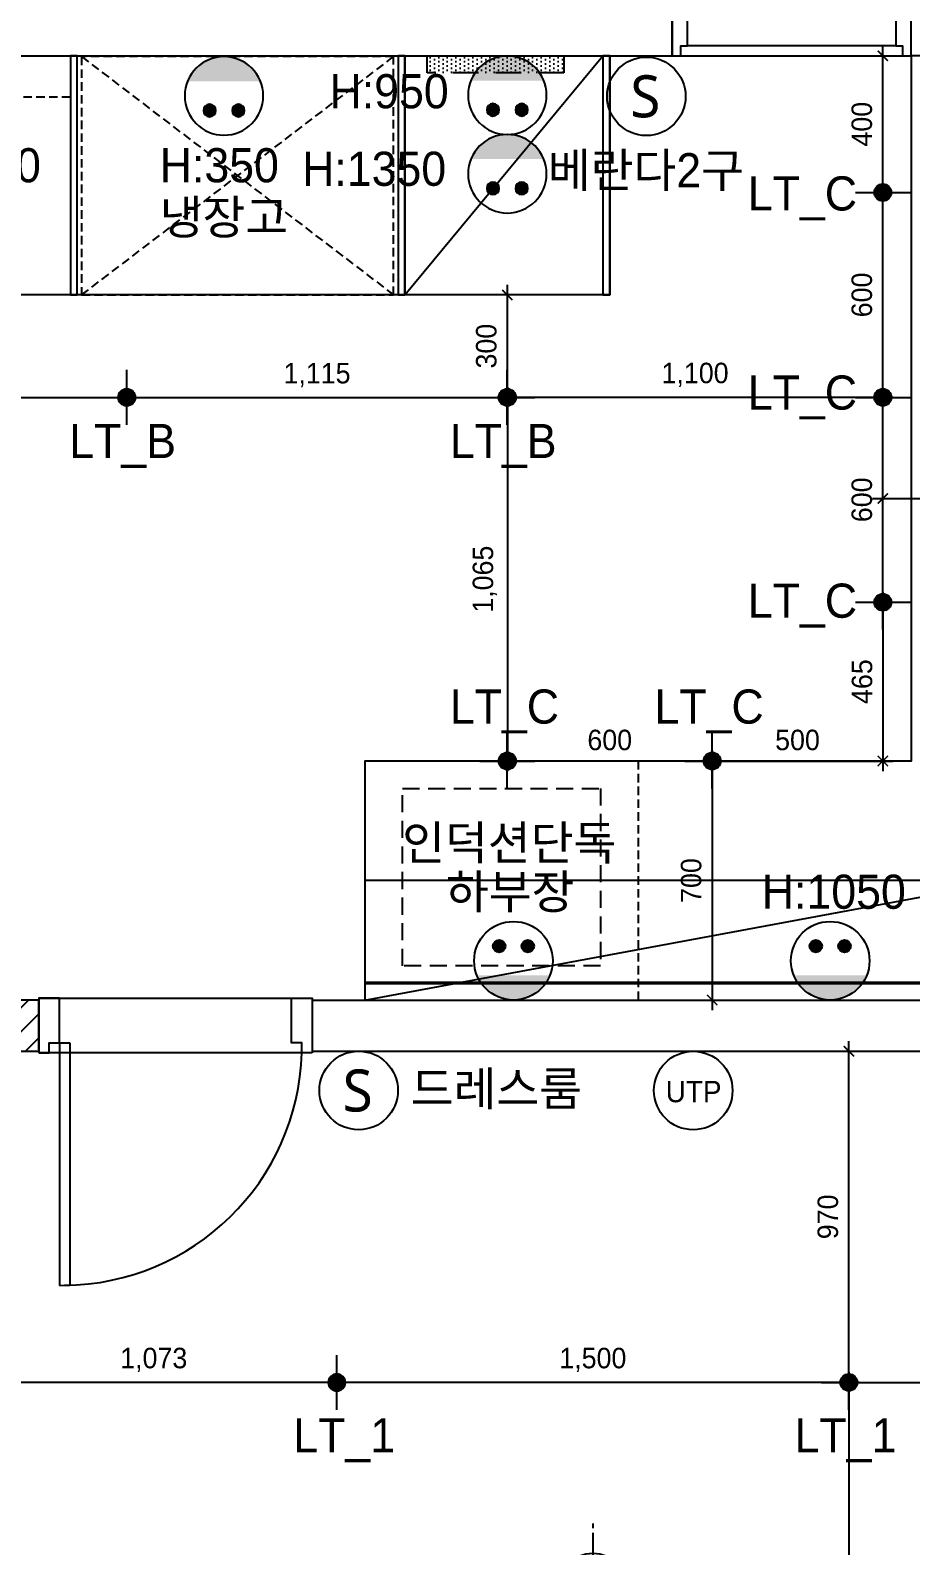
# Model space of a CAD drawing. Header units: inches. Extents: x 180277 to 249577, y 30223 to 92457.
# Drawn here: x 213913 to 216492, y 59642 to 64080 of the extents above; entities that cross this region are included whole.
import ezdxf

# ---------------------------------------------------------------- set-up
doc = ezdxf.new("R2010")
doc.units = ezdxf.units.IN
doc.header["$LTSCALE"] = 50
doc.header["$MEASUREMENT"] = 0
doc.header["$PDSIZE"] = 700.071425
for name, pattern in [('DASHED', [0.75, 0.5, -0.25]), ('DASHEDX2', [1.5, 1, -0.5]), ('HID', [2.5, 1.5, -1])]:
    doc.linetypes.add(name, pattern=pattern)
for name, color, linetype in [('0-ELC TEXT', 7, 'Continuous'), ('03-WAL NEW', 3, 'Continuous'), ('06-FUR', 6, 'Continuous'), ('06-LIGHT', 4, 'Continuous'), ('07-DIM WAL', 5, 'Continuous'), ('2-con', 2, 'Continuous'), ('3.기호.계단선', 30, 'Continuous'), ('_LIBR', 4, 'Continuous'), ('FUR', 8, 'DASHED'), ('HAT', 5, 'Continuous'), ('RC-LIGHT', 7, 'Continuous'), ('U-LANP', 6, 'Continuous'), ('도면층4', 4, 'Continuous'), ('도면층5', 5, 'Continuous'), ('설비', 140, 'Continuous')]:
    doc.layers.add(name, color=color, linetype=linetype)
doc.styles.add('HY 울릉도 L', font='')
doc.styles.add('코레일둥고', font='Korail_Round_Gothic_Medium.ttf')
doc.styles.get('HY 울릉도 L').set_extended_font_data('HY울릉도L')
doc.dimstyles.new('30', dxfattribs={"dimscale": 30, "dimtxt": 2, "dimasz": 1, "dimexe": 1, "dimexo": 1, "dimgap": 1, "dimtad": 1, "dimdec": 0, "dimrnd": 0.05, "dimdsep": 46, "dimlunit": 6, "dimtxsty": 'HY 울릉도 L', "dimblk": 'ARCHTICK', "dimcen": 2.5, "dimdle": 1, "dimclrd": 133, "dimclre": 133, "dimclrt": 30, "dimadec": 0, "dimazin": 0, "dimtfac": 1, "dimtdec": 0, "dimtix": 1, "dimtmove": 2, "dimatfit": 3, "dimldrblk": 'ARCHTICK', "dimfxl": 0, "dimlwd": -1, "dimlwe": -1, "dimarcsym": 0})

# ---------------------------------------------------------------- blocks, each defined once
blk = doc.blocks.new('fff')
at = {"layer": '2-con'}
for p, q in [((83888, 63967.5), (86588, 63967.5)), ((83888, 63817.5), (83888, 63967.5)), ((83888, 63817.5), (86388, 63817.5)), ((81880, 61052.5), (84943, 61052.5)), ((84943, 61052.5), (84943, 60902.5))]:
    blk.add_line(p, q, dxfattribs=at)
blk = doc.blocks.new('FFF2')
at = {"layer": '03-WAL NEW'}
h = blk.add_hatch(dxfattribs=at)
h.set_pattern_fill('_USER', color=8, scale=50, angle=45, pattern_type=0)
h.set_pattern_definition([(45, (21500, 7e-12), (-35.355339, 35.355339), [])])
h.paths.add_polyline_path([(213808.7, 61089.6), (213938.7, 61089.6), (213938.7, 61239.6), (213808.7, 61239.6)])
at = {"layer": '3.기호.계단선', "linetype": 'HID'}
h = blk.add_hatch(dxfattribs=at)
h.set_pattern_fill('DOTS', color=256, scale=200, angle=-90)
h.set_pattern_definition([(270, (197797.235, 49394.038), (12.5, -6.25), [0, -12.5])])
h.paths.add_polyline_path([(215076.1, 63954.6), (215076.1, 64004.6), (215476.1, 64004.6), (215476.1, 63954.6)])
at = {"layer": '03-WAL NEW'}
blk.add_lwpolyline([(213808.7, 61089.6), (213938.7, 61089.6), (213938.7, 61239.6), (213808.7, 61239.6)], close=True, dxfattribs=at)
at = {"layer": '06-FUR', "color": 8}
for p, q in [((215010.7, 64004.6), (215010.7, 63304.6)), ((215010.7, 63304.6), (215590.7, 64004.6)), ((214893.7, 61239.6), (216783.7, 61589.6))]:
    blk.add_line(p, q, dxfattribs=at)
for points in [[(215030.7, 64004.6), (215610.7, 64004.6), (215610.7, 63304.6), (213430.7, 63304.6), (213430.7, 62239.6), (212730.7, 62239.6), (212730.7, 64004.6), (215030.7, 64004.6)], [(217133.7, 64004.6), (216493.7, 64004.6), (216493.7, 61939.6), (214893.7, 61939.6), (214893.7, 61239.6), (217183.7, 61239.6), (217183.7, 64004.6)]]:
    blk.add_lwpolyline(points, dxfattribs=at)
for points in [[(214030.7, 63304.6), (214050.7, 63304.6), (214050.7, 64004.6), (214030.7, 64004.6)], [(214990.7, 63304.6), (215010.7, 63304.6), (215010.7, 64004.6), (214990.7, 64004.6)], [(215590.7, 63304.6), (215610.7, 63304.6), (215610.7, 64004.6), (215590.7, 64004.6)], [(214893.7, 61239.6), (216783.7, 61239.6), (216783.7, 61589.6), (214893.7, 61589.6)]]:
    blk.add_lwpolyline(points, close=True, dxfattribs=at)
at = {"layer": '06-FUR', "color": 8, "linetype": 'DASHEDX2'}
blk.add_lwpolyline([(215583.7, 61339.6), (215003.7, 61339.6), (215003.7, 61859.6), (215583.7, 61859.6)], close=True, dxfattribs=at)
at = {"layer": '3.기호.계단선', "linetype": 'HID'}
blk.add_lwpolyline([(215076.1, 63954.6), (215076.1, 64004.6), (215476.1, 64004.6), (215476.1, 63954.6)], close=True, dxfattribs=at)
at = {"layer": '_LIBR', "color": 8, "linetype": 'Continuous'}
for p, q in [((215818.7, 64004.6), (216468.7, 64004.6)), ((216448.7, 64034.1), (215838.7, 64034.1))]:
    blk.add_line(p, q, dxfattribs=at)
for points in [[(215818.7, 64124.1), (215818.7, 64154.6), (215793.7, 64154.6), (215793.7, 64004.6), (215818.7, 64004.6), (215818.7, 64034.1), (215838.7, 64034.1), (215838.7, 64124.1)], [(216448.7, 64034.1), (216468.7, 64034.1), (216468.7, 64004.6), (216493.7, 64004.6), (216493.7, 64154.6), (216468.7, 64154.6), (216468.7, 64124.1), (216448.7, 64124.1)]]:
    blk.add_lwpolyline(points, close=True, dxfattribs=at)
at = {"layer": 'FUR', "color": 8}
for p, q in [((214063.7, 63304.6), (214977.7, 64002.6)), ((214063.7, 64002.6), (214977.7, 63304.6)), ((213330.7, 63884.6), (214030.7, 63884.6)), ((215693.7, 61939.6), (215693.7, 61239.6))]:
    blk.add_line(p, q, dxfattribs=at)
blk.add_lwpolyline([(214063.7, 63304.6), (214977.7, 63304.6), (214977.7, 64002.6), (214063.7, 64002.6)], close=True, dxfattribs=at)
at = {"layer": '도면층4', "color": 8}
for p, q in [((213938.7, 61244.6), (214738.7, 61244.6)), ((213998.7, 61114.6), (213998.7, 60404)), ((213998.7, 61114.6), (214028.7, 61114.6)), ((214028.7, 61114.6), (214028.7, 60404.6)), ((214738.7, 61084.6), (213938.7, 61084.6)), ((213998.7, 60404), (214028.7, 60404.6))]:
    blk.add_line(p, q, dxfattribs=at)
for points in [[(213938.7, 61084.6), (213968.7, 61084.6), (213968.7, 61114.6), (213998.7, 61114.6), (213998.7, 61244.6), (213968.7, 61244.6), (213968.7, 61244.6), (213938.7, 61244.6), (213938.7, 61084.6)], [(214738.7, 61084.6), (214708.7, 61084.6), (214708.7, 61114.6), (214678.7, 61114.6), (214678.7, 61244.6), (214708.7, 61244.6), (214708.7, 61244.6), (214738.7, 61244.6), (214738.7, 61084.6)]]:
    blk.add_lwpolyline(points, dxfattribs=at)
at = {"layer": '도면층5', "color": 8}
blk.add_arc((214008.2, 61105.1), 700.8, 270.448, 358.3254, dxfattribs=at)
at = {"xscale": -1, "rotation": 180}
blk.add_blockref('fff', (130850.7, 125057.1), dxfattribs=at)
blk = doc.blocks.new('egoo')
at = {"layer": '설비'}
h = blk.add_hatch(color=140, dxfattribs=at)
edge = h.paths.add_edge_path()
edge.add_arc((1015645.3, 443433.7), 22.3, 0, 360)
h = blk.add_hatch(color=140, dxfattribs=at)
edge = h.paths.add_edge_path()
edge.add_arc((1015747.7, 443433.7), 22.3, 0, 360)
h = blk.add_hatch(color=140, dxfattribs=at)
edge = h.paths.add_edge_path()
edge.add_line((1015826.3, 443329.1), (1015566.6, 443329.1))
edge.add_ellipse((1015696.5, 443381.5), major_axis=(99, 99), ratio=1, start_angle=156.9578, end_angle=293.0422)
at = {"layer": '설비', "color": 140}
for centre, radius in [((1015696.5, 443381.5), 140), ((1015645.3, 443433.7), 22.3), ((1015747.7, 443433.7), 22.3)]:
    blk.add_circle(centre, radius, dxfattribs=at)
blk = doc.blocks.new('A$C08B77260')
at = {"layer": 'HAT', "color": 1}
for p, q in [((186.7, 373.3), (186.7, 360)), ((186.7, 346.7), (186.7, 26.7)), ((0, 186.7), (13.3, 186.7)), ((346.7, 186.7), (26.7, 186.7)), ((373.3, 186.7), (360, 186.7)), ((186.7, 0), (186.7, 13.3))]:
    blk.add_line(p, q, dxfattribs=at)
at = {"layer": 'U-LANP', "color": 4}
blk.add_circle((186.7, 186.7), 100, dxfattribs=at)
at = {"layer": 'U-LANP', "color": 8}
blk.add_circle((186.7, 186.7), 75, dxfattribs=at)
blk = doc.blocks.new('1')
at = {"linetype": 'Continuous'}
h = blk.add_hatch(color=4, dxfattribs=at)
h.dxf.hatch_style = 1
edge = h.paths.add_edge_path()
edge.add_arc((11539653.5, -14273503.8), 37.5, 0, 360)
at = {"color": 1, "linetype": 'Continuous'}
for p, q in [((11539653.5, -14273637.1), (11539653.5, -14273370.5)), ((11539520.2, -14273503.8), (11539786.8, -14273503.8))]:
    blk.add_line(p, q, dxfattribs=at)
at = {"color": 4, "linetype": 'Continuous'}
for radius in [41.5, 37.5]:
    blk.add_circle((11539653.5, -14273503.8), radius, dxfattribs=at)
blk = doc.blocks.new('_ArchTick')
at = {"color": 0, "linetype": 'ByBlock', "const_width": 0.15}
blk.add_lwpolyline([(-0.5, -0.5), (0.5, 0.5)], dxfattribs=at)
blk = doc.blocks.new('*D220')
at = {"layer": '07-DIM WAL', "color": 133}
blk.add_line((215940.7, 61939.6), (215280.7, 61939.6), dxfattribs=at)
at = {"layer": 'Defpoints', "color": 0}
for p in [(215310.7, 61939.6), (215310.7, 61939.6), (215910.7, 61939.6)]:
    blk.add_point(p, dxfattribs=at)
at = {"layer": '07-DIM WAL', "color": 133, "xscale": 30, "yscale": 30, "zscale": 30, "rotation": 180}
blk.add_blockref('_ArchTick', (215310.7, 61939.6), dxfattribs=at)
at = {"layer": '07-DIM WAL', "color": 133, "xscale": 30, "yscale": 30, "zscale": 30}
blk.add_blockref('_ArchTick', (215910.7, 61939.6), dxfattribs=at)
at = {"layer": '07-DIM WAL', "color": 30, "insert": (215610.7, 62000.9), "char_height": 60, "attachment_point": 5, "style": 'HY 울릉도 L'}
blk.add_mtext('600', dxfattribs=at)
blk = doc.blocks.new('*D221')
at = {"layer": '07-DIM WAL', "color": 133}
for p, q in [((215910.7, 61969.6), (215910.7, 61209.6)), ((215940.7, 61939.6), (215940.7, 61939.6)), ((215940.7, 61239.6), (215940.7, 61239.6))]:
    blk.add_line(p, q, dxfattribs=at)
at = {"layer": 'Defpoints', "color": 0}
for p in [(215910.7, 61939.6), (215910.7, 61239.6), (215910.7, 61239.6)]:
    blk.add_point(p, dxfattribs=at)
at = {"layer": '07-DIM WAL', "color": 133, "xscale": 30, "yscale": 30, "zscale": 30}
for p, rotation in [((215910.7, 61939.6), 90), ((215910.7, 61239.6), 270)]:
    blk.add_blockref('_ArchTick', p, dxfattribs=dict(at, rotation=rotation))
at = {"layer": '07-DIM WAL', "color": 30, "insert": (215849.4, 61589.6), "char_height": 60, "attachment_point": 5, "rotation": 90, "style": 'HY 울릉도 L'}
blk.add_mtext('700', dxfattribs=at)
blk = doc.blocks.new('*D222')
at = {"layer": '07-DIM WAL', "color": 133}
for p, q in [((216410.7, 62434.6), (216410.7, 61909.6)), ((216440.7, 61939.6), (216440.7, 61939.6))]:
    blk.add_line(p, q, dxfattribs=at)
at = {"layer": 'Defpoints', "color": 0}
for p in [(216410.7, 62404.6), (216410.7, 61939.6), (216410.7, 61939.6)]:
    blk.add_point(p, dxfattribs=at)
at = {"layer": '07-DIM WAL', "color": 133, "xscale": 30, "yscale": 30, "zscale": 30}
for p, rotation in [((216410.7, 62404.6), 90), ((216410.7, 61939.6), 270)]:
    blk.add_blockref('_ArchTick', p, dxfattribs=dict(at, rotation=rotation))
at = {"layer": '07-DIM WAL', "color": 30, "insert": (216350, 62172.1), "char_height": 60, "attachment_point": 5, "rotation": 90, "style": 'HY 울릉도 L'}
blk.add_mtext('465', dxfattribs=at)
blk = doc.blocks.new('*D223')
at = {"layer": '07-DIM WAL', "color": 133}
for p, q in [((216410.7, 62374.6), (216410.7, 63034.6)), ((216440.7, 63004.6), (216440.7, 63004.6)), ((216440.7, 62404.6), (216440.7, 62404.6))]:
    blk.add_line(p, q, dxfattribs=at)
at = {"layer": 'Defpoints', "color": 0}
for p in [(216410.7, 63004.6), (216410.7, 63004.6), (216410.7, 62404.6)]:
    blk.add_point(p, dxfattribs=at)
at = {"layer": '07-DIM WAL', "color": 133, "xscale": 30, "yscale": 30, "zscale": 30}
for p, rotation in [((216410.7, 63004.6), 90), ((216410.7, 62404.6), 270)]:
    blk.add_blockref('_ArchTick', p, dxfattribs=dict(at, rotation=rotation))
at = {"layer": '07-DIM WAL', "color": 30, "insert": (216349.4, 62704.6), "char_height": 60, "attachment_point": 5, "rotation": 90, "style": 'HY 울릉도 L'}
blk.add_mtext('600', dxfattribs=at)
blk = doc.blocks.new('*D224')
at = {"layer": '07-DIM WAL', "color": 133}
for p, q in [((216380.7, 63604.6), (216380.7, 63604.6)), ((216410.7, 62974.6), (216410.7, 63634.6)), ((216440.7, 63004.6), (216440.7, 63004.6))]:
    blk.add_line(p, q, dxfattribs=at)
at = {"layer": 'Defpoints', "color": 0}
for p in [(216410.7, 63604.6), (216410.7, 63604.6), (216410.7, 63004.6)]:
    blk.add_point(p, dxfattribs=at)
at = {"layer": '07-DIM WAL', "color": 133, "xscale": 30, "yscale": 30, "zscale": 30}
for p, rotation in [((216410.7, 63604.6), 90), ((216410.7, 63004.6), 270)]:
    blk.add_blockref('_ArchTick', p, dxfattribs=dict(at, rotation=rotation))
at = {"layer": '07-DIM WAL', "color": 30, "insert": (216349.4, 63304.6), "char_height": 60, "attachment_point": 5, "rotation": 90, "style": 'HY 울릉도 L'}
blk.add_mtext('600', dxfattribs=at)
blk = doc.blocks.new('*D225')
at = {"layer": '07-DIM WAL', "color": 133}
for p, q in [((216410.7, 63574.6), (216410.7, 64034.6)), ((216440.7, 64004.6), (216440.7, 64004.6)), ((216440.7, 63604.6), (216440.7, 63604.6))]:
    blk.add_line(p, q, dxfattribs=at)
at = {"layer": 'Defpoints', "color": 0}
for p in [(216410.7, 64004.6), (216410.7, 64004.6), (216410.7, 63604.6)]:
    blk.add_point(p, dxfattribs=at)
at = {"layer": '07-DIM WAL', "color": 133, "xscale": 30, "yscale": 30, "zscale": 30}
for p, rotation in [((216410.7, 64004.6), 90), ((216410.7, 63604.6), 270)]:
    blk.add_blockref('_ArchTick', p, dxfattribs=dict(at, rotation=rotation))
at = {"layer": '07-DIM WAL', "color": 30, "insert": (216349.4, 63804.6), "char_height": 60, "attachment_point": 5, "rotation": 90, "style": 'HY 울릉도 L'}
blk.add_mtext('400', dxfattribs=at)
blk = doc.blocks.new('*D226')
at = {"layer": '07-DIM WAL', "color": 133}
blk.add_line((216380.7, 62708.2), (217190.7, 62708.2), dxfattribs=at)
at = {"layer": 'Defpoints', "color": 0}
for p in [(216410.7, 62708.2), (217160.7, 62708.2), (217160.7, 62708.2)]:
    blk.add_point(p, dxfattribs=at)
at = {"layer": '07-DIM WAL', "color": 133, "xscale": 30, "yscale": 30, "zscale": 30, "rotation": 180}
blk.add_blockref('_ArchTick', (216410.7, 62708.2), dxfattribs=at)
at = {"layer": '07-DIM WAL', "color": 133, "xscale": 30, "yscale": 30, "zscale": 30}
blk.add_blockref('_ArchTick', (217160.7, 62708.2), dxfattribs=at)
at = {"layer": '07-DIM WAL', "color": 30, "insert": (216785.7, 62769.5), "char_height": 60, "attachment_point": 5, "style": 'HY 울릉도 L'}
blk.add_mtext('750', dxfattribs=at)
blk = doc.blocks.new('*D227')
at = {"layer": '07-DIM WAL', "color": 133}
for p, q in [((215310.7, 63034.6), (215310.7, 61909.6)), ((215340.7, 63004.6), (215340.7, 63004.6)), ((215280.7, 61939.6), (215280.7, 61939.6))]:
    blk.add_line(p, q, dxfattribs=at)
at = {"layer": 'Defpoints', "color": 0}
for p in [(215310.7, 63004.6), (215310.7, 61939.6), (215310.7, 61939.6)]:
    blk.add_point(p, dxfattribs=at)
at = {"layer": '07-DIM WAL', "color": 133, "xscale": 30, "yscale": 30, "zscale": 30}
for p, rotation in [((215310.7, 63004.6), 90), ((215310.7, 61939.6), 270)]:
    blk.add_blockref('_ArchTick', p, dxfattribs=dict(at, rotation=rotation))
at = {"layer": '07-DIM WAL', "color": 30, "insert": (215244.7, 62472.1), "char_height": 60, "attachment_point": 5, "rotation": 90, "style": 'HY 울릉도 L'}
blk.add_mtext('1,065', dxfattribs=at)
blk = doc.blocks.new('*D237')
at = {"layer": '07-DIM WAL', "color": 133}
for p, q in [((215910.7, 61969.6), (215910.7, 61969.6)), ((216410.7, 61969.6), (216410.7, 61969.6)), ((215880.7, 61939.6), (216440.7, 61939.6))]:
    blk.add_line(p, q, dxfattribs=at)
at = {"layer": 'Defpoints', "color": 0}
for p in [(215910.7, 61939.6), (216410.7, 61939.6), (216410.7, 61939.6)]:
    blk.add_point(p, dxfattribs=at)
at = {"layer": '07-DIM WAL', "color": 133, "xscale": 30, "yscale": 30, "zscale": 30, "rotation": 180}
blk.add_blockref('_ArchTick', (215910.7, 61939.6), dxfattribs=at)
at = {"layer": '07-DIM WAL', "color": 133, "xscale": 30, "yscale": 30, "zscale": 30}
blk.add_blockref('_ArchTick', (216410.7, 61939.6), dxfattribs=at)
at = {"layer": '07-DIM WAL', "color": 30, "insert": (216160.7, 62000.9), "char_height": 60, "attachment_point": 5, "style": 'HY 울릉도 L'}
blk.add_mtext('500', dxfattribs=at)
blk = doc.blocks.new('*D238')
at = {"layer": '07-DIM WAL', "color": 133}
for p, q in [((215310.7, 62974.6), (215310.7, 63334.6)), ((215340.7, 63304.6), (215340.7, 63304.6)), ((215340.7, 63004.6), (215340.7, 63004.6))]:
    blk.add_line(p, q, dxfattribs=at)
at = {"layer": 'Defpoints', "color": 0}
for p in [(215310.7, 63304.6), (215310.7, 63304.6), (215310.7, 63004.6)]:
    blk.add_point(p, dxfattribs=at)
at = {"layer": '07-DIM WAL', "color": 133, "xscale": 30, "yscale": 30, "zscale": 30}
for p, rotation in [((215310.7, 63304.6), 90), ((215310.7, 63004.6), 270)]:
    blk.add_blockref('_ArchTick', p, dxfattribs=dict(at, rotation=rotation))
at = {"layer": '07-DIM WAL', "color": 30, "insert": (215249.3, 63154.6), "char_height": 60, "attachment_point": 5, "rotation": 90, "style": 'HY 울릉도 L'}
blk.add_mtext('300', dxfattribs=at)
blk = doc.blocks.new('*D240')
at = {"layer": '07-DIM WAL', "color": 133}
blk.add_line((213050.7, 63004.6), (214225.7, 63004.6), dxfattribs=at)
at = {"layer": 'Defpoints', "color": 0}
for p in [(213080.7, 63004.6), (214195.7, 63004.6), (214195.7, 63004.6)]:
    blk.add_point(p, dxfattribs=at)
at = {"layer": '07-DIM WAL', "color": 133, "xscale": 30, "yscale": 30, "zscale": 30, "rotation": 180}
blk.add_blockref('_ArchTick', (213080.7, 63004.6), dxfattribs=at)
at = {"layer": '07-DIM WAL', "color": 133, "xscale": 30, "yscale": 30, "zscale": 30}
blk.add_blockref('_ArchTick', (214195.7, 63004.6), dxfattribs=at)
at = {"layer": '07-DIM WAL', "color": 30, "insert": (213638.2, 63069.9), "char_height": 60, "attachment_point": 5, "style": 'HY 울릉도 L'}
blk.add_mtext('1,115', dxfattribs=at)
blk = doc.blocks.new('*D241')
at = {"layer": '07-DIM WAL', "color": 133}
for p, q in [((215310.7, 63034.6), (215310.7, 63034.6)), ((214165.7, 63004.6), (215340.7, 63004.6))]:
    blk.add_line(p, q, dxfattribs=at)
at = {"layer": 'Defpoints', "color": 0}
for p in [(214195.7, 63004.6), (215310.7, 63004.6), (215310.7, 63004.6)]:
    blk.add_point(p, dxfattribs=at)
at = {"layer": '07-DIM WAL', "color": 133, "xscale": 30, "yscale": 30, "zscale": 30, "rotation": 180}
blk.add_blockref('_ArchTick', (214195.7, 63004.6), dxfattribs=at)
at = {"layer": '07-DIM WAL', "color": 133, "xscale": 30, "yscale": 30, "zscale": 30}
blk.add_blockref('_ArchTick', (215310.7, 63004.6), dxfattribs=at)
at = {"layer": '07-DIM WAL', "color": 30, "insert": (214753.2, 63069.9), "char_height": 60, "attachment_point": 5, "style": 'HY 울릉도 L'}
blk.add_mtext('1,115', dxfattribs=at)
blk = doc.blocks.new('SW')
at = {"layer": '설비', "color": 140}
blk.add_circle((11533254.1, -14277699.4), 184, dxfattribs=at)
at = {"layer": '설비', "color": 140, "insert": (11533320, -14277600.8), "char_height": 197.143, "attachment_point": 3, "style": '코레일둥고'}
blk.add_mtext_dynamic_manual_height_columns('{\\fMalgun Gothic|b0|i0|c129|p50;S}', width=314.327, gutter_width=2.19, heights=[0], dxfattribs=at)
blk = doc.blocks.new('*D269')
at = {"layer": '2-con', "color": 133}
blk.add_line((216440.7, 63004.6), (215280.7, 63004.6), dxfattribs=at)
at = {"layer": 'Defpoints', "color": 0}
for p in [(215310.7, 63004.6), (215310.7, 63004.6), (216410.7, 63004.6)]:
    blk.add_point(p, dxfattribs=at)
at = {"layer": '2-con', "color": 133, "xscale": 30, "yscale": 30, "zscale": 30, "rotation": 180}
blk.add_blockref('_ArchTick', (215310.7, 63004.6), dxfattribs=at)
at = {"layer": '2-con', "color": 133, "xscale": 30, "yscale": 30, "zscale": 30}
blk.add_blockref('_ArchTick', (216410.7, 63004.6), dxfattribs=at)
at = {"layer": '2-con', "color": 30, "insert": (215860.7, 63070.5), "char_height": 60, "attachment_point": 5, "style": 'HY 울릉도 L'}
blk.add_mtext('1,100', dxfattribs=at)
blk = doc.blocks.new('*D365')
at = {"layer": '07-DIM WAL', "color": 133}
blk.add_line((216341.2, 60119.6), (214781.2, 60119.6), dxfattribs=at)
at = {"layer": 'Defpoints', "color": 0}
for p in [(214811.2, 60119.6), (214811.2, 60119.6), (216311.2, 60119.6)]:
    blk.add_point(p, dxfattribs=at)
at = {"layer": '07-DIM WAL', "color": 133, "xscale": 30, "yscale": 30, "zscale": 30, "rotation": 180}
blk.add_blockref('_ArchTick', (214811.2, 60119.6), dxfattribs=at)
at = {"layer": '07-DIM WAL', "color": 133, "xscale": 30, "yscale": 30, "zscale": 30}
blk.add_blockref('_ArchTick', (216311.2, 60119.6), dxfattribs=at)
at = {"layer": '07-DIM WAL', "color": 30, "insert": (215561.2, 60185.5), "char_height": 60, "attachment_point": 5, "style": 'HY 울릉도 L'}
blk.add_mtext('1,500', dxfattribs=at)
blk = doc.blocks.new('*D366')
at = {"layer": '07-DIM WAL', "color": 133}
for p, q in [((216311.2, 60149.6), (216311.2, 58889.6)), ((216341.2, 60119.6), (216341.2, 60119.6)), ((216281.2, 58919.6), (216281.2, 58919.6))]:
    blk.add_line(p, q, dxfattribs=at)
at = {"layer": 'Defpoints', "color": 0}
for p in [(216311.2, 60119.6), (216311.2, 58919.6), (216311.2, 58919.6)]:
    blk.add_point(p, dxfattribs=at)
at = {"layer": '07-DIM WAL', "color": 133, "xscale": 30, "yscale": 30, "zscale": 30}
for p, rotation in [((216311.2, 60119.6), 90), ((216311.2, 58919.6), 270)]:
    blk.add_blockref('_ArchTick', p, dxfattribs=dict(at, rotation=rotation))
at = {"layer": '07-DIM WAL', "color": 30, "insert": (216245.2, 59519.6), "char_height": 60, "attachment_point": 5, "rotation": 90, "style": 'HY 울릉도 L'}
blk.add_mtext('1,200', dxfattribs=at)
blk = doc.blocks.new('*D361')
at = {"layer": '07-DIM WAL', "color": 133}
for p, q in [((216311.2, 60089.6), (216311.2, 61119.6)), ((216341.2, 61089.6), (216341.2, 61089.6)), ((216341.2, 60119.6), (216341.2, 60119.6))]:
    blk.add_line(p, q, dxfattribs=at)
at = {"layer": 'Defpoints', "color": 0}
for p in [(216311.2, 61089.6), (216311.2, 61089.6), (216311.2, 60119.6)]:
    blk.add_point(p, dxfattribs=at)
at = {"layer": '07-DIM WAL', "color": 133, "xscale": 30, "yscale": 30, "zscale": 30}
for p, rotation in [((216311.2, 61089.6), 90), ((216311.2, 60119.6), 270)]:
    blk.add_blockref('_ArchTick', p, dxfattribs=dict(at, rotation=rotation))
at = {"layer": '07-DIM WAL', "color": 30, "insert": (216249.9, 60604.6), "char_height": 60, "attachment_point": 5, "rotation": 90, "style": 'HY 울릉도 L'}
blk.add_mtext('970', dxfattribs=at)
blk = doc.blocks.new('*D362')
at = {"layer": '07-DIM WAL', "color": 133}
blk.add_line((216281.2, 60119.6), (217413.7, 60119.6), dxfattribs=at)
at = {"layer": 'Defpoints', "color": 0}
for p in [(216311.2, 60119.6), (217383.7, 60119.6), (217383.7, 60119.6)]:
    blk.add_point(p, dxfattribs=at)
at = {"layer": '07-DIM WAL', "color": 133, "xscale": 30, "yscale": 30, "zscale": 30, "rotation": 180}
blk.add_blockref('_ArchTick', (216311.2, 60119.6), dxfattribs=at)
at = {"layer": '07-DIM WAL', "color": 133, "xscale": 30, "yscale": 30, "zscale": 30}
blk.add_blockref('_ArchTick', (217383.7, 60119.6), dxfattribs=at)
at = {"layer": '07-DIM WAL', "color": 30, "insert": (216847.4, 60185.6), "char_height": 60, "attachment_point": 5, "style": 'HY 울릉도 L'}
blk.add_mtext('1,073', dxfattribs=at)
blk = doc.blocks.new('*D367')
at = {"layer": '07-DIM WAL', "color": 133}
blk.add_line((214841.2, 60119.6), (213708.7, 60119.6), dxfattribs=at)
at = {"layer": 'Defpoints', "color": 0}
for p in [(213738.7, 60119.6), (213738.7, 60119.6), (214811.2, 60119.6)]:
    blk.add_point(p, dxfattribs=at)
at = {"layer": '07-DIM WAL', "color": 133, "xscale": 30, "yscale": 30, "zscale": 30, "rotation": 180}
blk.add_blockref('_ArchTick', (213738.7, 60119.6), dxfattribs=at)
at = {"layer": '07-DIM WAL', "color": 133, "xscale": 30, "yscale": 30, "zscale": 30}
blk.add_blockref('_ArchTick', (214811.2, 60119.6), dxfattribs=at)
at = {"layer": '07-DIM WAL', "color": 30, "insert": (214274.9, 60185.6), "char_height": 60, "attachment_point": 5, "style": 'HY 울릉도 L'}
blk.add_mtext('1,073', dxfattribs=at)

msp = doc.modelspace()

# ---------------------------------------------------------------- linework, layer by layer
at = {"layer": '06-LIGHT', "color": 10, "linetype": 'HID', "const_width": 10}
msp.add_lwpolyline([(214893.7, 61289.6), (217110.7, 61289.6), (217110.7, 64004.6)], dxfattribs=at)
at = {"layer": '설비', "color": 140}
msp.add_circle((215855.2, 60974.6), 115, dxfattribs=at)

# ---------------------------------------------------------------- block references
for name, p in [('FFF2', (0, 0)), ('A$C08B77260', (215374.5, 59332.9))]:
    msp.add_blockref(name, p)
at = {"layer": 'RC-LIGHT', "yscale": 0.6024096385271789, "zscale": 0.6024096385271789}
for p, xscale in [((-6735187.8, 8662100.9), 0.6024096385271789), ((-6737402.8, 8661500.9), 0.6024096385271789), ((-6736287.8, 8661500.9), 0.6024096385271789), ((-6735187.8, 8661500.9), 0.6024096385271789), ((-6735187.8, 8660900.9), 0.6024096385271789), ((-6736287.8, 8660435.9), 0.6024096385271789), ((-6735687.8, 8660435.9), 0.6024096385271789), ((7166409.7, 8658615.9), -0.6024096385271789), ((-6735287.3, 8658615.9), 0.6024096385271789)]:
    msp.add_blockref('1', p, dxfattribs=dict(at, xscale=xscale))
at = {"layer": '설비', "color": 140, "xscale": -0.8214285869294655, "yscale": 0.8214285869294655, "zscale": 0.8214285869294655, "rotation": 180}
for p in [(-619841.5, 428093.8), (-619011.5, 428095.8), (-619011.5, 427865.8)]:
    msp.add_blockref('egoo', p, dxfattribs=at)
at = {"layer": '설비', "color": 140}
for name, p, xscale, yscale, zscale in [('SW', (-6992565.9, 8987448.4), 0.625, 0.625, 0.625), ('egoo', (-618993.5, -302851.6), 0.8214285869294655, 0.8214285869294655, 0.8214285869294655), ('egoo', (-618065.6, -302851.6), 0.8214285869294655, 0.8214285869294655, 0.8214285869294655), ('SW', (-6993408.6, 8984536.8), 0.625, 0.625, 0.625)]:
    msp.add_blockref(name, p, dxfattribs=dict(at, xscale=xscale, yscale=yscale, zscale=zscale))

# ---------------------------------------------------------------- texts
at = {"layer": '0-ELC TEXT', "style": '코레일둥고'}
for s, p in [('H:950', (214789.9, 63851.2)), ('H:950', (213595.2, 63634.5)), ('H:350', (214292.4, 63634.5)), ('H:1350', (214709.7, 63624.1)), ('냉장고', (214292.4, 63482.2)), ('인덕션단독', (215002.5, 61650.3)), ('하부장', (215130.8, 61506.8)), ('H:1050', (216056.2, 61506.8))]:
    msp.add_text(s, height=100, dxfattribs=at).set_placement(p)
at = {"layer": '3.기호.계단선', "linetype": 'HID', "style": '코레일둥고'}
for s, p in [('LT_C', (216015.2, 63551.9)), ('LT_C', (216015.2, 62968.7)), ('LT_B', (214027.6, 62826.8)), ('LT_B', (215142.3, 62826.8)), ('LT_C', (216015.2, 62359.2)), ('LT_C', (215142.3, 62049.1)), ('LT_C', (215741.8, 62049.1)), ('LT_1', (214683.8, 59915)), ('LT_1', (216152.3, 59915))]:
    msp.add_text(s, height=100, dxfattribs=at).set_placement(p)
at = {"layer": '설비', "color": 140, "style": '코레일둥고'}
for s, height, p in [('베란다2구', 100, (215429.2, 63619.9)), ('드레스룸', 100, (215027.6, 60930.1)), ('UTP', 62.5, (215774.7, 60940.3))]:
    msp.add_text(s, height=height, dxfattribs=at).set_placement(p)

# ---------------------------------------------------------------- dimensions: what is measured, and where the dimension line sits
at = {"layer": '07-DIM WAL'}
for base, p1, p2, picture, middle in [((216410.7, 64004.6), (216410.7, 63604.6), (216410.7, 64004.6), '*D225', (216349.4, 63804.6)), ((216410.7, 63604.6), (216410.7, 63004.6), (216410.7, 63604.6), '*D224', (216349.4, 63304.6)), ((215310.7, 63304.6), (215310.7, 63004.6), (215310.7, 63304.6), '*D238', (215249.3, 63154.6)), ((215310.7, 61939.6), (215310.7, 63004.6), (215310.7, 61939.6), '*D227', (215244.7, 62472.1)), ((216410.7, 63004.6), (216410.7, 62404.6), (216410.7, 63004.6), '*D223', (216349.4, 62704.6)), ((216410.7, 61939.6), (216410.7, 62404.6), (216410.7, 61939.6), '*D222', (216350, 62172.1)), ((215910.7, 61239.6), (215910.7, 61939.6), (215910.7, 61239.6), '*D221', (215849.4, 61589.6)), ((216311.2, 61089.6), (216311.2, 60119.6), (216311.2, 61089.6), '*D361', (216249.9, 60604.6)), ((216311.2, 58919.6), (216311.2, 60119.6), (216311.2, 58919.6), '*D366', (216245.2, 59519.6))]:
    dim = msp.add_linear_dim(base=base, p1=p1, p2=p2, angle=90, dimstyle='30', override={"dimfxl": 1.25}, dxfattribs=at)
    dim.commit()
    dim.dimension.update_dxf_attribs({"geometry": picture, "text_midpoint": middle})
for base, p1, p2, picture, middle in [((214195.7, 63004.6), (213080.7, 63004.6), (214195.7, 63004.6), '*D240', (213638.2, 63069.9)), ((215310.7, 63004.6), (214195.7, 63004.6), (215310.7, 63004.6), '*D241', (214753.2, 63069.9)), ((217160.7, 62708.2), (216410.7, 62708.2), (217160.7, 62708.2), '*D226', (216785.7, 62769.5)), ((215310.7, 61939.6), (215910.7, 61939.6), (215310.7, 61939.6), '*D220', (215610.7, 62000.9)), ((216410.7, 61939.6), (215910.7, 61939.6), (216410.7, 61939.6), '*D237', (216160.7, 62000.9)), ((213738.6592565, 60119.6038104), (214811.1592565, 60119.6038104), (213738.6592565, 60119.6038104), '*D367', (214274.9092565, 60185.5875282)), ((214811.2, 60119.6), (216311.2, 60119.6), (214811.2, 60119.6), '*D365', (215561.2, 60185.5)), ((217383.6592565, 60119.6038104), (216311.1592565, 60119.6038104), (217383.6592565, 60119.6038104), '*D362', (216847.4092565, 60185.5875282))]:
    dim = msp.add_linear_dim(base=base, p1=p1, p2=p2, dimstyle='30', override={"dimfxl": 1.25}, dxfattribs=at)
    dim.commit()
    dim.dimension.update_dxf_attribs({"geometry": picture, "text_midpoint": middle})
at = {"layer": '2-con'}
dim = msp.add_linear_dim(base=(215310.7, 63004.6), p1=(216410.7, 63004.6), p2=(215310.7, 63004.6), dimstyle='30', override={"dimfxl": 1.25}, dxfattribs=at)
dim.commit()
dim.dimension.update_dxf_attribs({"geometry": '*D269', "text_midpoint": (215860.7, 63070.5)})

doc.saveas('drawing.dxf')
